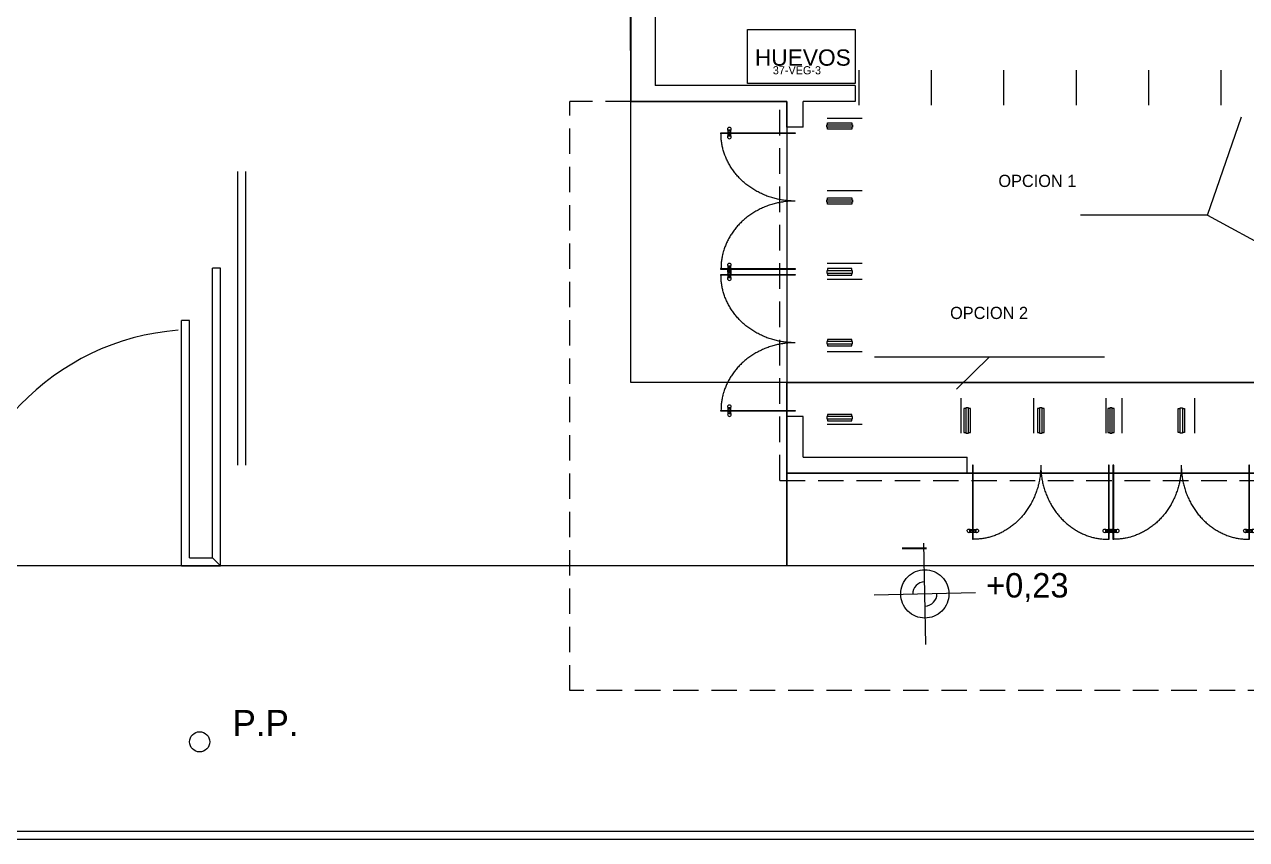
# Model space of a CAD drawing. Header units: metres. Extents: x 1411 to 1550, y 2159 to 2211.
# Drawn here: x 1480.05 to 1495.24, y 2159.85 to 2169.98 of the extents above; entities that cross this region are included whole.
import ezdxf

# ---------------------------------------------------------------- set-up
doc = ezdxf.new("R2010")
doc.units = ezdxf.units.M
doc.header["$LTSCALE"] = 0.635
doc.linetypes.add('STYLE_10', pattern=[0.749969, 0.500031, -0.249939])
doc.linetypes.add('STYLE_12', pattern=[1.999969, 0.999985, -0.500031, 0.000534058, -0.49942])
for name, color, linetype in [('37-Plantas-05', 7, 'Continuous'), ('Nuevo', 162, 'Continuous'), ('Numeros Equip madera', 212, 'Continuous'), ('Superficies', 7, 'Continuous'), ('Varios', 7, 'Continuous')]:
    doc.layers.add(name, color=color, linetype=linetype)
doc.styles.add('Arial', font='ARIAL.TTF')
doc.styles.add('Futura', font='')
doc.styles.get('Futura').set_extended_font_data('Futura')

# ---------------------------------------------------------------- blocks, each defined once
blk = doc.blocks.new('DET-MET')
at = {"color": 30, "linetype": 'Continuous', "lineweight": 15}
blk.add_line((0, 0), (0.02499, 0), dxfattribs=at)
for points in [[(0.02499, -0.3), (0, -0.3), (0, 0)], [(0.05499, 0), (0.08, 0), (0.08, -0.3), (0.05499, -0.3)]]:
    blk.add_lwpolyline(points, dxfattribs=at)
at = {"color": 111, "linetype": 'Continuous', "lineweight": 15}
blk.add_lwpolyline([(0.02499, 0.00858), (0.05499, 0.00858), (0.05499, -0.30858), (0.02499, -0.30858)], close=True, dxfattribs=at)
blk = doc.blocks.new('PUERTA')
at = {"color": 151, "linetype": 'Continuous', "lineweight": 15}
for points in [[(0, 0), (-0.009, 0), (-0.009, -0.92), (0, -0.92)], [(1.689, 0), (1.68, 0), (1.68, -0.92), (1.689, -0.92)], [(-0.009, -0.802), (-0.045, -0.802), (-0.045, -0.83), (-0.009, -0.83)], [(0.036, -0.802), (0, -0.802), (0, -0.83), (0.036, -0.83)], [(1.68, -0.802), (1.644, -0.802), (1.644, -0.83), (1.68, -0.83)], [(1.725, -0.802), (1.689, -0.802), (1.689, -0.83), (1.725, -0.83)]]:
    blk.add_lwpolyline(points, close=True, dxfattribs=at)
at = {"color": 151, "linetype": 'Continuous', "lineweight": 15, "flags": 128}
for points in [[(-0.075, -0.816, -0.414214), (-0.052, -0.793, -0.414341), (-0.029, -0.816), (-0.029, -0.816, -0.414086), (-0.052, -0.839), (-0.052, -0.839), (-0.052, -0.839, -0.414086), (-0.075, -0.816)], [(0.02, -0.816, -0.414086), (0.043, -0.793, -0.414214), (0.066, -0.816), (0.066, -0.816, -0.414214), (0.043, -0.839), (0.043, -0.839), (0.043, -0.839, -0.414086), (0.02, -0.816)], [(1.614, -0.816, -0.414214), (1.637, -0.793, -0.414214), (1.66, -0.816), (1.66, -0.816, -0.414214), (1.637, -0.839), (1.637, -0.839), (1.637, -0.839, -0.414214), (1.614, -0.816)], [(1.709, -0.816, -0.414214), (1.732, -0.793, -0.414214), (1.755, -0.816), (1.755, -0.816, -0.414214), (1.732, -0.839), (1.732, -0.839), (1.732, -0.839, -0.414214), (1.709, -0.816)]]:
    blk.add_lwpolyline(points, format="xyb", close=True, dxfattribs=at)
at = {"color": 151, "linetype": 'Continuous', "lineweight": 15}
for points in [[(0.84, 0), (0.84, -0.246), (0.615, -0.673), (0.225, -0.92), (0, -0.92)], [(0.84, 0), (0.84, -0.246), (1.065, -0.673), (1.455, -0.92), (1.68, -0.92)]]:
    blk.add_open_spline(points, degree=2, dxfattribs=at)
blk = doc.blocks.new('Group-13')
at = {"color": 1, "linetype": 'Continuous', "lineweight": 9}
for p, q in [((-14.81812, -0.112155), (-14.38506, -0.112155)), ((-14.81812, -1.012155), (-14.38506, -1.012155)), ((-14.81812, -1.912155), (-14.38506, -1.912155)), ((-14.81812, -2.112155), (-14.38506, -2.112155)), ((-14.81812, -3.012155), (-14.38506, -3.012155)), ((-14.81812, -3.912155), (-14.38506, -3.912155))]:
    blk.add_line(p, q, dxfattribs=at)
blk = doc.blocks.new('Group-14')
at = {"color": 1, "linetype": 'Continuous', "lineweight": 9}
for p, q in [((-13.15144, -4.024045), (-13.15144, -3.590985)), ((-12.25144, -4.024045), (-12.25144, -3.590985)), ((-11.35144, -4.024045), (-11.35144, -3.590985)), ((-11.15144, -4.024045), (-11.15144, -3.590985)), ((-10.25144, -4.024045), (-10.25144, -3.590985)), ((-9.35144, -4.024045), (-9.35144, -3.590985))]:
    blk.add_line(p, q, dxfattribs=at)
blk = doc.blocks.new('Group-41')
at = {"color": 160, "linetype": 'Continuous', "lineweight": 9}
for p, q in [((-14.42116, 0.049965), (-14.42116, 0.483025)), ((-13.52116, 0.049965), (-13.52116, 0.483025)), ((-12.62116, 0.049965), (-12.62116, 0.483025)), ((-11.72116, 0.049965), (-11.72116, 0.483025)), ((-10.82116, 0.049965), (-10.82116, 0.483025)), ((-9.92116, 0.049965), (-9.92116, 0.483025)), ((-9.02116, 0.049965), (-9.02116, 0.483025))]:
    blk.add_line(p, q, dxfattribs=at)

msp = doc.modelspace()

# ---------------------------------------------------------------- linework, layer by layer
at = {"layer": '37-Plantas-05', "color": 190, "linetype": 'Continuous', "lineweight": 9}
for q in [(1495.177, 2168.831), (1493.177, 2167.611), (1495.6, 2167.151)]:
    msp.add_line((1494.757, 2167.611), q, dxfattribs=at)
at = {"layer": '37-Plantas-05', "color": 1, "linetype": 'Continuous', "lineweight": 9}
for p, q in [((1490.617, 2165.851), (1493.477, 2165.851)), ((1491.637, 2165.451), (1492.047, 2165.851))]:
    msp.add_line(p, q, dxfattribs=at)
at = {"layer": '37-Plantas-05', "color": 2, "linetype": 'STYLE_10', "lineweight": 15}
msp.add_line((1489.44, 2164.314), (1502.931, 2164.314), dxfattribs=at)
at = {"layer": '37-Plantas-05', "color": 4, "linetype": 'STYLE_12', "lineweight": 15}
msp.add_line((1534.957, 2163.254), (1414.902, 2163.254), dxfattribs=at)
at = {"layer": '37-Plantas-05', "color": 132, "linetype": 'Continuous', "lineweight": 15}
for p, q in [((1532.785, 2159.954), (1416.155, 2159.954)), ((1532.785, 2159.854), (1416.155, 2159.854))]:
    msp.add_line(p, q, dxfattribs=at)
at = {"layer": 'Nuevo', "color": 83, "linetype": 'Continuous', "lineweight": 15}
for p, q in [((1487.591, 2186.491), (1487.591, 2169.021)), ((1487.891, 2186.341), (1487.891, 2169.221)), ((1490.377, 2169.221), (1487.891, 2169.221)), ((1490.377, 2169.221), (1490.377, 2169.021)), ((1489.53, 2169.021), (1487.591, 2169.021)), ((1489.53, 2168.702), (1489.53, 2169.021)), ((1490.377, 2169.021), (1489.73, 2169.021)), ((1489.73, 2168.702), (1489.73, 2169.021)), ((1489.73, 2168.702), (1489.53, 2168.702)), ((1489.53, 2164.404), (1489.53, 2165.111)), ((1489.73, 2165.111), (1489.53, 2165.111)), ((1489.73, 2164.604), (1489.73, 2165.111)), ((1489.73, 2164.604), (1491.769, 2164.604)), ((1491.769, 2164.404), (1491.769, 2164.604)), ((1489.53, 2164.404), (1491.769, 2164.404))]:
    msp.add_line(p, q, dxfattribs=at)
at = {"layer": 'Nuevo', "color": 2, "linetype": 'STYLE_10', "lineweight": 15}
for p, q in [((1486.83, 2161.704), (1486.83, 2169.021)), ((1487.591, 2169.021), (1486.83, 2169.021)), ((1489.44, 2164.314), (1489.44, 2169.021)), ((1524.626, 2161.704), (1486.83, 2161.704))]:
    msp.add_line(p, q, dxfattribs=at)
at = {"layer": 'Nuevo', "color": 1, "linetype": 'Continuous', "lineweight": 9}
for p, q in [((1482.707, 2164.504), (1482.707, 2168.151)), ((1482.807, 2164.504), (1482.807, 2168.151)), ((1482.491, 2166.951), (1482.391, 2166.951)), ((1482.391, 2163.354), (1482.391, 2166.951)), ((1482.491, 2163.254), (1482.491, 2166.951)), ((1482.107, 2166.301), (1482.007, 2166.301)), ((1482.007, 2163.254), (1482.007, 2166.301)), ((1482.107, 2163.354), (1482.107, 2166.301)), ((1482.107, 2163.354), (1482.391, 2163.354)), ((1482.491, 2163.254), (1482.391, 2163.354)), ((1482.491, 2163.254), (1482.391, 2163.354)), ((1482.007, 2163.254), (1482.491, 2163.254))]:
    msp.add_line(p, q, dxfattribs=at)
at = {"layer": 'Nuevo', "color": 7, "linetype": 'Continuous', "lineweight": 15}
msp.add_lwpolyline([(1489.041, 2169.919), (1490.377, 2169.919), (1490.377, 2169.248), (1489.041, 2169.248)], close=True, dxfattribs=at)
at = {"layer": 'Nuevo', "color": 190, "linetype": 'Continuous', "lineweight": 9}
msp.add_arc((1482.2, 2163.143), 3.047, 94.3992, 177.9153, dxfattribs=at)
at = {"layer": 'Superficies', "color": 190, "linetype": 'Continuous', "lineweight": 9}
msp.add_lwpolyline([(1418.25, 2206.692), (1532.724, 2206.64), (1532.724, 2206.654), (1532.934, 2206.64), (1532.724, 2206.64), (1532.775, 2198.271), (1481.867, 2198.291), (1481.867, 2171.841), (1484.729, 2171.841), (1484.729, 2174.091), (1487.541, 2174.076), (1487.591, 2169.021), (1489.53, 2169.021), (1489.53, 2164.404), (1489.53, 2163.254), (1475.867, 2163.254)], dxfattribs=at)
for points in [[(1487.591, 2198.291), (1532.972, 2198.291), (1532.972, 2165.533), (1487.591, 2165.533)], [(1489.53, 2165.533), (1505.041, 2165.533), (1505.041, 2164.404), (1489.53, 2164.404)], [(1489.53, 2164.404), (1502.931, 2164.404), (1502.931, 2163.254), (1489.53, 2163.254)]]:
    msp.add_lwpolyline(points, close=True, dxfattribs=at)
at = {"layer": 'Varios', "color": 7, "linetype": 'Continuous', "lineweight": 30}
msp.add_line((1490.962, 2163.473), (1491.262, 2163.473), dxfattribs=at)
at = {"layer": 'Varios', "color": 7, "linetype": 'Continuous', "lineweight": 5}
for p, q in [((1491.257, 2162.275), (1491.229, 2163.534)), ((1491.872, 2162.919), (1490.613, 2162.891))]:
    msp.add_line(p, q, dxfattribs=at)
at = {"layer": 'Varios', "color": 7, "linetype": 'Continuous', "lineweight": 5, "flags": 128}
for points in [[(1490.943, 2162.905, -0.414214), (1491.243, 2163.205, -0.414214), (1491.543, 2162.905, -0.414214), (1491.243, 2162.605, -0.414214)], [(1482.106, 2161.068, -0.414214), (1482.231, 2161.193, -0.414214), (1482.356, 2161.068, -0.414214), (1482.231, 2160.943, -0.414214)]]:
    msp.add_lwpolyline(points, format="xyb", close=True, dxfattribs=at)
at = {"layer": 'Varios', "color": 7, "linetype": 'Continuous', "lineweight": 5}
for start, end in [(91.2766, 181.2766), (271.2375, 1.2375)]:
    msp.add_arc((1491.243, 2162.905), 0.15, start, end, dxfattribs=at)

# ---------------------------------------------------------------- block references
at = {"layer": 'Nuevo', "color": 7}
for name, p in [('Group-41', (1504.848, 2168.928)), ('DET-MET', (1494.39, 2165.209))]:
    msp.add_blockref(name, p, dxfattribs=at)
at = {"layer": 'Nuevo', "color": 7, "rotation": 270}
for p in [(1490.335, 2168.757), (1490.335, 2167.826)]:
    msp.add_blockref('DET-MET', p, dxfattribs=at)
at = {"layer": 'Nuevo', "color": 1}
for name in ['Group-13', 'Group-14']:
    msp.add_blockref(name, (1504.848, 2168.928), dxfattribs=at)
at = {"layer": 'Nuevo', "color": 151, "xscale": -1, "rotation": 270}
for p in [(1489.63, 2166.946), (1489.63, 2165.186)]:
    msp.add_blockref('PUERTA', p, dxfattribs=at)
at = {"layer": 'Nuevo', "color": 7, "xscale": -1, "rotation": 270}
for p in [(1490.335, 2166.866), (1490.335, 2165.986), (1490.335, 2165.056)]:
    msp.add_blockref('DET-MET', p, dxfattribs=at)
at = {"layer": 'Nuevo', "color": 7, "xscale": -1}
for p in [(1491.809, 2165.209), (1492.725, 2165.209), (1493.597, 2165.209)]:
    msp.add_blockref('DET-MET', p, dxfattribs=at)
at = {"layer": 'Nuevo', "color": 151}
for p in [(1491.844, 2164.504), (1493.59, 2164.504)]:
    msp.add_blockref('PUERTA', p, dxfattribs=at)

# ---------------------------------------------------------------- texts
at = {"layer": '37-Plantas-05', "color": 7, "insert": (1489.727, 2169.567), "char_height": 0.2021, "attachment_point": 5, "line_spacing_factor": 1.490296, "style": 'Arial'}
msp.add_mtext('HUEVOS', dxfattribs=at)
at = {"layer": '37-Plantas-05', "color": 190, "insert": (1492.157, 2168.112), "char_height": 0.1516, "attachment_point": 1, "line_spacing_factor": 0.96736, "style": 'Futura'}
msp.add_mtext('OPCION 1', dxfattribs=at)
at = {"layer": '37-Plantas-05', "color": 1, "insert": (1491.557, 2166.472), "char_height": 0.1516, "attachment_point": 1, "line_spacing_factor": 0.96736, "style": 'Futura'}
msp.add_mtext('OPCION 2', dxfattribs=at)
at = {"layer": 'Numeros Equip madera', "color": 255, "insert": (1489.354, 2169.461), "char_height": 0.1007, "attachment_point": 1, "line_spacing_factor": 0.96736, "style": 'Futura'}
msp.add_mtext('37-VEG-3', dxfattribs=at)
at = {"layer": 'Varios', "color": 7, "attachment_point": 1, "line_spacing_factor": 0.96736, "style": 'Futura'}
for s, insert, char_height in [('+0,23', (1492.004, 2163.164), 0.3031), ('P.P.', (1482.64, 2161.464), 0.3246)]:
    msp.add_mtext(s, dxfattribs=dict(at, insert=insert, char_height=char_height))

doc.saveas('drawing.dxf')
